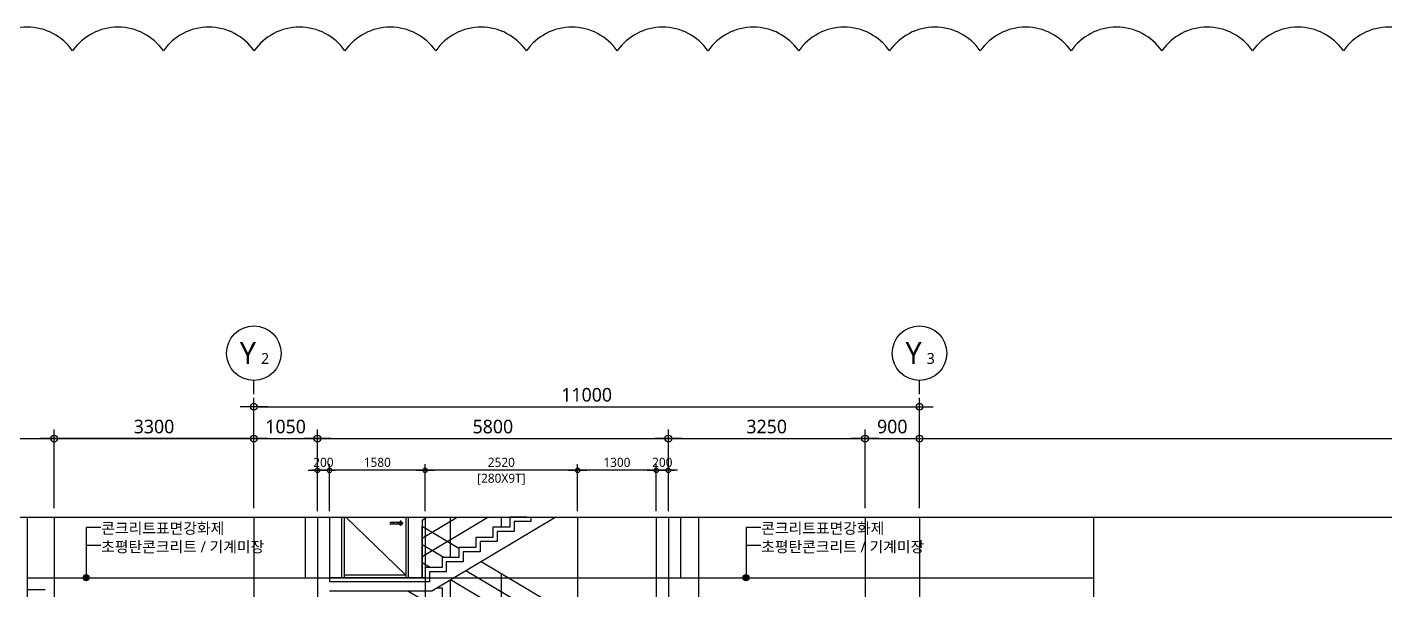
# Model space of a CAD drawing. Header units: millimetres. Extents: x -27104 to 125781, y -3376 to 46996.
# Drawn here: x 70861 to 93297, y 37698 to 46996 of the extents above; entities that cross this region are included whole.
import ezdxf
from ezdxf.enums import TextEntityAlignment as Align

# ---------------------------------------------------------------- set-up
doc = ezdxf.new("R2010")
doc.units = ezdxf.units.MM
doc.header["$LTSCALE"] = 100
doc.header["$MEASUREMENT"] = 0
doc.header["$PDSIZE"] = -10
doc.linetypes.add('-HID', pattern=[2.5, 1.5, -1])
doc.linetypes.add('CEN', pattern=[62, 60, -1, 0, -1])
doc.layers.get('0').update_dxf_attribs({"linetype": 'CONTINUOUS'})
doc.layers.get('Defpoints').update_dxf_attribs({"color": 171, "linetype": 'CONTINUOUS'})
for name, color, linetype in [('CEN(ST)', 1, 'CEN'), ('center(창호)', 1, 'CEN'), ('CON', 2, 'CONTINUOUS'), ('DOOR', 4, 'CONTINUOUS'), ('DOOR-ELE', 252, 'CONTINUOUS'), ('ELE-6', 8, 'CONTINUOUS'), ('FIN-1', 6, 'CONTINUOUS'), ('HAN', 9, 'CONTINUOUS'), ('LED', 7, 'CONTINUOUS'), ('NDIM', 7, 'CONTINUOUS'), ('OPEN', 1, '-HID'), ('SYM', 7, 'CONTINUOUS'), ('SYM(AXIS)', 7, 'CONTINUOUS'), ('TEXT(AXIS)', 2, 'CONTINUOUS'), ('TEXT(MIN)', 7, 'CONTINUOUS'), ('WIPEOUT', 7, 'CONTINUOUS')]:
    doc.layers.add(name, color=color, linetype=linetype)
doc.layers.add('CHECK', color=30, linetype='CONTINUOUS', plot=False)
doc.styles.add('CGS', font='cgse', dxfattribs={"bigfont": 'cgs'})
doc.styles.add('나눔바른고딕', font='NanumBarunGothic.ttf')
doc.dimstyles.new('NDIM 1200', dxfattribs={"dimscale": 75, "dimtxt": 3, "dimasz": 1, "dimexe": 2, "dimexo": 2, "dimgap": 1, "dimtad": 1, "dimdec": 0, "dimdsep": 46, "dimtxsty": 'CGS', "dimblk": 'DOT0', "dimcen": 1, "dimdle": 8, "dimclrd": 256, "dimclre": 256, "dimclrt": 256, "dimadec": 0, "dimazin": 0, "dimtfac": 1, "dimtdec": 0, "dimtix": 1, "dimtmove": 2, "dimatfit": 3, "dimldrblk": 'DOT0', "dimfxl": 1, "dimtolj": 1, "dimtzin": 0, "dimlwd": -1, "dimlwe": -1, "dimarcsym": 0})

# ---------------------------------------------------------------- blocks, each defined once
blk = doc.blocks.new('A$C2F20087E')
at = {"layer": 'SYM(AXIS)'}
blk.add_line((600, 0), (600, 300), dxfattribs=at)
blk.add_circle((600, 900), 600, dxfattribs=at)
blk = doc.blocks.new('DOT0')
blk.add_line((-3, 0), (3, 0))
at = {"color": 6}
blk.add_circle((0, 0), 0.75, dxfattribs=at)
blk = doc.blocks.new('*D162')
at = {"layer": 'Defpoints', "color": 0, "ltscale": 0.4, "transparency": 16777216}
for p in [(81457, 40198), (75657, 38898), (81457, 38898)]:
    blk.add_point(p, dxfattribs=at)
at = {"layer": 'NDIM', "ltscale": 0.4, "transparency": 16777216}
for p, q in [((75657, 39048), (75657, 40348)), ((75732, 40198), (81382, 40198)), ((81457, 39048), (81457, 40348))]:
    blk.add_line(p, q, dxfattribs=at)
at = {"layer": 'NDIM', "ltscale": 0.4, "transparency": 16777216, "xscale": 75, "yscale": 75, "zscale": 75, "rotation": 180}
blk.add_blockref('DOT0', (75657, 40198), dxfattribs=at)
at = {"layer": 'NDIM', "ltscale": 0.4, "transparency": 16777216, "xscale": 75, "yscale": 75, "zscale": 75}
blk.add_blockref('DOT0', (81457, 40198), dxfattribs=at)
at = {"layer": 'NDIM', "ltscale": 0.4, "transparency": 16777216, "insert": (78557, 40395), "char_height": 225, "attachment_point": 5, "style": '나눔바른고딕'}
blk.add_mtext('\\A1;5800', dxfattribs=at)
blk = doc.blocks.new('*D163')
at = {"layer": 'Defpoints', "color": 0, "ltscale": 0.4, "transparency": 16777216}
for p in [(75657, 40198), (74607, 38898), (75657, 38898)]:
    blk.add_point(p, dxfattribs=at)
at = {"layer": 'NDIM', "ltscale": 0.4, "transparency": 16777216}
for p, q in [((74607, 39048), (74607, 40348)), ((74682, 40198), (75582, 40198)), ((75657, 39048), (75657, 40348))]:
    blk.add_line(p, q, dxfattribs=at)
at = {"layer": 'NDIM', "ltscale": 0.4, "transparency": 16777216, "xscale": 75, "yscale": 75, "zscale": 75, "rotation": 180}
blk.add_blockref('DOT0', (74607, 40198), dxfattribs=at)
at = {"layer": 'NDIM', "ltscale": 0.4, "transparency": 16777216, "xscale": 75, "yscale": 75, "zscale": 75}
blk.add_blockref('DOT0', (75657, 40198), dxfattribs=at)
at = {"layer": 'NDIM', "ltscale": 0.4, "transparency": 16777216, "insert": (75132, 40395), "char_height": 225, "attachment_point": 5, "style": '나눔바른고딕'}
blk.add_mtext('\\A1;1050', dxfattribs=at)
blk = doc.blocks.new('*D164')
at = {"layer": 'Defpoints', "color": 0, "ltscale": 0.4, "transparency": 16777216}
for p in [(84707, 40198), (81457, 38898), (84707, 38898)]:
    blk.add_point(p, dxfattribs=at)
at = {"layer": 'NDIM', "ltscale": 0.4, "transparency": 16777216}
for p, q in [((81457, 39048), (81457, 40348)), ((81532, 40198), (84632, 40198)), ((84707, 39048), (84707, 40348))]:
    blk.add_line(p, q, dxfattribs=at)
at = {"layer": 'NDIM', "ltscale": 0.4, "transparency": 16777216, "xscale": 75, "yscale": 75, "zscale": 75, "rotation": 180}
blk.add_blockref('DOT0', (81457, 40198), dxfattribs=at)
at = {"layer": 'NDIM', "ltscale": 0.4, "transparency": 16777216, "xscale": 75, "yscale": 75, "zscale": 75}
blk.add_blockref('DOT0', (84707, 40198), dxfattribs=at)
at = {"layer": 'NDIM', "ltscale": 0.4, "transparency": 16777216, "insert": (83082, 40395), "char_height": 225, "attachment_point": 5, "style": '나눔바른고딕'}
blk.add_mtext('\\A1;3250', dxfattribs=at)
blk = doc.blocks.new('*D165')
at = {"layer": 'Defpoints', "color": 0, "ltscale": 0.4, "transparency": 16777216}
for p in [(85607, 40723), (74607, 38898), (85607, 38898)]:
    blk.add_point(p, dxfattribs=at)
at = {"layer": 'NDIM', "ltscale": 0.4, "transparency": 16777216}
for p, q in [((74607, 39048), (74607, 40873)), ((85607, 39048), (85607, 40873)), ((74682, 40723), (85532, 40723))]:
    blk.add_line(p, q, dxfattribs=at)
at = {"layer": 'NDIM', "ltscale": 0.4, "transparency": 16777216, "xscale": 75, "yscale": 75, "zscale": 75, "rotation": 180}
blk.add_blockref('DOT0', (74607, 40723), dxfattribs=at)
at = {"layer": 'NDIM', "ltscale": 0.4, "transparency": 16777216, "xscale": 75, "yscale": 75, "zscale": 75}
blk.add_blockref('DOT0', (85607, 40723), dxfattribs=at)
at = {"layer": 'NDIM', "ltscale": 0.4, "transparency": 16777216, "insert": (80107, 40920), "char_height": 225, "attachment_point": 5, "style": '나눔바른고딕'}
blk.add_mtext('\\A1;11000', dxfattribs=at)
blk = doc.blocks.new('*D166')
at = {"layer": 'Defpoints', "color": 0, "ltscale": 0.4, "transparency": 16777216}
for p in [(85607, 40198), (84707, 38898), (85607, 38898)]:
    blk.add_point(p, dxfattribs=at)
at = {"layer": 'NDIM', "ltscale": 0.4, "transparency": 16777216}
for p, q in [((84707, 39048), (84707, 40348)), ((84782, 40198), (85532, 40198)), ((85607, 39048), (85607, 40348))]:
    blk.add_line(p, q, dxfattribs=at)
at = {"layer": 'NDIM', "ltscale": 0.4, "transparency": 16777216, "xscale": 75, "yscale": 75, "zscale": 75, "rotation": 180}
blk.add_blockref('DOT0', (84707, 40198), dxfattribs=at)
at = {"layer": 'NDIM', "ltscale": 0.4, "transparency": 16777216, "xscale": 75, "yscale": 75, "zscale": 75}
blk.add_blockref('DOT0', (85607, 40198), dxfattribs=at)
at = {"layer": 'NDIM', "ltscale": 0.4, "transparency": 16777216, "insert": (85157, 40395), "char_height": 225, "attachment_point": 5, "style": '나눔바른고딕'}
blk.add_mtext('\\A1;900', dxfattribs=at)
blk = doc.blocks.new('*D167')
at = {"layer": 'Defpoints', "color": 0, "ltscale": 0.4, "transparency": 16777216}
for p in [(77437, 39673), (77437, 38898), (79957, 38898)]:
    blk.add_point(p, dxfattribs=at)
at = {"layer": 'NDIM', "ltscale": 0.4, "transparency": 16777216}
for p, q in [((77437, 38998), (77437, 39773)), ((79957, 38998), (79957, 39773)), ((79907, 39673), (77487, 39673))]:
    blk.add_line(p, q, dxfattribs=at)
at = {"layer": 'NDIM', "ltscale": 0.4, "transparency": 16777216, "xscale": 50, "yscale": 50, "zscale": 50, "rotation": 180}
blk.add_blockref('DOT0', (77437, 39673), dxfattribs=at)
at = {"layer": 'NDIM', "ltscale": 0.4, "transparency": 16777216, "xscale": 50, "yscale": 50, "zscale": 50}
blk.add_blockref('DOT0', (79957, 39673), dxfattribs=at)
at = {"layer": 'NDIM', "ltscale": 0.4, "transparency": 16777216, "char_height": 150, "attachment_point": 5, "style": '나눔바른고딕'}
for s, insert in [('\\A1;2520', (78697, 39804)), ('\\A1;[280X9T]', (78697, 39526))]:
    blk.add_mtext(s, dxfattribs=dict(at, insert=insert))
blk = doc.blocks.new('*D168')
at = {"layer": 'Defpoints', "color": 0, "ltscale": 0.4, "transparency": 16777216}
for p in [(79957, 39673), (79957, 38898), (81257, 38898)]:
    blk.add_point(p, dxfattribs=at)
at = {"layer": 'NDIM', "ltscale": 0.4, "transparency": 16777216}
for p, q in [((79957, 38998), (79957, 39773)), ((81257, 38998), (81257, 39773)), ((81207, 39673), (80007, 39673))]:
    blk.add_line(p, q, dxfattribs=at)
at = {"layer": 'NDIM', "ltscale": 0.4, "transparency": 16777216, "xscale": 50, "yscale": 50, "zscale": 50, "rotation": 180}
blk.add_blockref('DOT0', (79957, 39673), dxfattribs=at)
at = {"layer": 'NDIM', "ltscale": 0.4, "transparency": 16777216, "xscale": 50, "yscale": 50, "zscale": 50}
blk.add_blockref('DOT0', (81257, 39673), dxfattribs=at)
at = {"layer": 'NDIM', "ltscale": 0.4, "transparency": 16777216, "insert": (80607, 39804), "char_height": 150, "attachment_point": 5, "style": '나눔바른고딕'}
blk.add_mtext('\\A1;1300', dxfattribs=at)
blk = doc.blocks.new('*D169')
at = {"layer": 'Defpoints', "color": 0, "ltscale": 0.4, "transparency": 16777216}
for p in [(75857, 39673), (75857, 38898), (77437, 38898)]:
    blk.add_point(p, dxfattribs=at)
at = {"layer": 'NDIM', "ltscale": 0.4, "transparency": 16777216}
for p, q in [((75857, 38998), (75857, 39773)), ((77437, 38998), (77437, 39773)), ((77387, 39673), (75907, 39673))]:
    blk.add_line(p, q, dxfattribs=at)
at = {"layer": 'NDIM', "ltscale": 0.4, "transparency": 16777216, "xscale": 50, "yscale": 50, "zscale": 50, "rotation": 180}
blk.add_blockref('DOT0', (75857, 39673), dxfattribs=at)
at = {"layer": 'NDIM', "ltscale": 0.4, "transparency": 16777216, "xscale": 50, "yscale": 50, "zscale": 50}
blk.add_blockref('DOT0', (77437, 39673), dxfattribs=at)
at = {"layer": 'NDIM', "ltscale": 0.4, "transparency": 16777216, "insert": (76647, 39804), "char_height": 150, "attachment_point": 5, "style": '나눔바른고딕'}
blk.add_mtext('\\A1;1580', dxfattribs=at)
blk = doc.blocks.new('*D170')
at = {"layer": 'Defpoints', "color": 0, "ltscale": 0.4, "transparency": 16777216}
for p in [(75657, 39673), (75657, 38898), (75857, 38898)]:
    blk.add_point(p, dxfattribs=at)
at = {"layer": 'NDIM', "ltscale": 0.4, "transparency": 16777216}
for p, q in [((75657, 38998), (75657, 39773)), ((75857, 38998), (75857, 39773)), ((75607, 39673), (75557, 39673)), ((75857, 39673), (75657, 39673)), ((75907, 39673), (75957, 39673))]:
    blk.add_line(p, q, dxfattribs=at)
at = {"layer": 'NDIM', "ltscale": 0.4, "transparency": 16777216, "xscale": 50, "yscale": 50, "zscale": 50}
blk.add_blockref('DOT0', (75657, 39673), dxfattribs=at)
at = {"layer": 'NDIM', "ltscale": 0.4, "transparency": 16777216, "xscale": 50, "yscale": 50, "zscale": 50, "rotation": 180}
blk.add_blockref('DOT0', (75857, 39673), dxfattribs=at)
at = {"layer": 'NDIM', "ltscale": 0.4, "transparency": 16777216, "insert": (75757, 39804), "char_height": 150, "attachment_point": 5, "style": '나눔바른고딕'}
blk.add_mtext('\\A1;200', dxfattribs=at)
blk = doc.blocks.new('*D171')
at = {"layer": 'Defpoints', "color": 0, "ltscale": 0.4, "transparency": 16777216}
for p in [(81257, 39673), (81257, 38898), (81457, 38898)]:
    blk.add_point(p, dxfattribs=at)
at = {"layer": 'NDIM', "ltscale": 0.4, "transparency": 16777216}
for p, q in [((81257, 38998), (81257, 39773)), ((81457, 38998), (81457, 39773)), ((81207, 39673), (81157, 39673)), ((81457, 39673), (81257, 39673)), ((81507, 39673), (81557, 39673))]:
    blk.add_line(p, q, dxfattribs=at)
at = {"layer": 'NDIM', "ltscale": 0.4, "transparency": 16777216, "xscale": 50, "yscale": 50, "zscale": 50}
blk.add_blockref('DOT0', (81257, 39673), dxfattribs=at)
at = {"layer": 'NDIM', "ltscale": 0.4, "transparency": 16777216, "xscale": 50, "yscale": 50, "zscale": 50, "rotation": 180}
blk.add_blockref('DOT0', (81457, 39673), dxfattribs=at)
at = {"layer": 'NDIM', "ltscale": 0.4, "transparency": 16777216, "insert": (81357, 39804), "char_height": 150, "attachment_point": 5, "style": '나눔바른고딕'}
blk.add_mtext('\\A1;200', dxfattribs=at)
blk = doc.blocks.new('A$C5CCB3599')
at = {"layer": 'CON', "ltscale": 10000}
for points in [[(3820, 8113), (2911, 8113), (111, 6447), (-1580, 6447)], [(2590, 8097), (2310, 8097), (2310, 7930)], [(2870, 8263), (2590, 8263), (2590, 8097)], [(2870, 8263), (3820, 8263)], [(2310, 7930), (2030, 7930), (2030, 7763)], [(2030, 7763), (1750, 7763), (1750, 7597)], [(1470, 7430), (1190, 7430), (1190, 7263)], [(1750, 7597), (1470, 7597), (1470, 7430)], [(1190, 7263), (910, 7263), (910, 7097)], [(910, 7097), (630, 7097), (630, 6930)], [(350, 6763), (70, 6763), (70, 6597)], [(630, 6930), (350, 6930), (350, 6763)], [(70, 6597), (-1580, 6597)], [(3820, 4780), (2911, 4780), (111, 3113), (-1580, 3113)], [(2590, 4763), (2310, 4763), (2310, 4597)], [(2870, 4930), (2590, 4930), (2590, 4763)], [(2870, 4930), (3820, 4930)], [(2310, 4597), (2030, 4597), (2030, 4430)], [(1750, 4263), (1470, 4263), (1470, 4097)], [(2030, 4430), (1750, 4430), (1750, 4263)], [(1470, 4097), (1190, 4097), (1190, 3930)], [(1190, 3930), (910, 3930), (910, 3763)], [(630, 3597), (350, 3597), (350, 3430)], [(910, 3763), (630, 3763), (630, 3597)], [(350, 3430), (70, 3430), (70, 3263)], [(70, 3263), (-1580, 3263)], [(2870, 1597), (2590, 1597), (2590, 1430)], [(2870, 1597), (3820, 1597)], [(3820, 1447), (2911, 1447), (111, -220), (-1580, -220)], [(2590, 1430), (2310, 1430), (2310, 1263)], [(2310, 1263), (2030, 1263), (2030, 1097)], [(1750, 930), (1470, 930), (1470, 763)], [(2030, 1097), (1750, 1097), (1750, 930)], [(1470, 763), (1190, 763), (1190, 597)], [(1190, 597), (910, 597), (910, 430)], [(630, 263), (350, 263), (350, 97)], [(910, 430), (630, 430), (630, 263)], [(350, 97), (70, 97), (70, -70)], [(70, -70), (-1580, -70)]]:
    blk.add_lwpolyline(points, dxfattribs=at)
at = {"layer": 'ELE-6', "ltscale": 10000}
for points in [[(2426, 8167), (-284, 9780)], [(201, 9833), (280, 9833), (280, 9667)], [(280, 9667), (560, 9667), (560, 9500)], [(560, 9500), (840, 9500), (840, 9333)], [(840, 9333), (1120, 9333), (1120, 9167)], [(1120, 9167), (1400, 9167), (1400, 9000)], [(1400, 9000), (1680, 9000), (1680, 8833)], [(1680, 8833), (1960, 8833), (1960, 8667)], [(1960, 8667), (2240, 8667), (2240, 8500)], [(2240, 8500), (2520, 8500), (2520, 8333)], [(2426, 4833), (-284, 6447)], [(201, 6500), (280, 6500), (280, 6333)], [(280, 6333), (560, 6333), (560, 6167)], [(560, 6167), (840, 6167), (840, 6000)], [(840, 6000), (1120, 6000), (1120, 5833)], [(1120, 5833), (1400, 5833), (1400, 5667)], [(1400, 5667), (1680, 5667), (1680, 5500)], [(1680, 5500), (1960, 5500), (1960, 5333)], [(1960, 5333), (2240, 5333), (2240, 5167)], [(2240, 5167), (2520, 5167), (2520, 5000)], [(201, 3167), (280, 3167), (280, 3000)], [(2426, 1500), (-284, 3113)], [(280, 3000), (560, 3000), (560, 2833)], [(560, 2833), (840, 2833), (840, 2667)], [(840, 2667), (1120, 2667), (1120, 2500)], [(1120, 2500), (1400, 2500), (1400, 2333)], [(1400, 2333), (1680, 2333), (1680, 2167)], [(1680, 2167), (1960, 2167), (1960, 2000)], [(1960, 2000), (2240, 2000), (2240, 1833)], [(2240, 1833), (2520, 1833), (2520, 1667)]]:
    blk.add_lwpolyline(points, dxfattribs=at)
at = {"layer": 'FIN-1', "ltscale": 10000}
for points in [[(2800, 8333), (2520, 8333), (2520, 8167)], [(2800, 8333), (3820, 8333)], [(2520, 8167), (2240, 8167), (2240, 8000)], [(2240, 8000), (1960, 8000), (1960, 7833)], [(1680, 7667), (1400, 7667), (1400, 7500)], [(1960, 7833), (1680, 7833), (1680, 7667)], [(1400, 7500), (1120, 7500), (1120, 7333)], [(1120, 7333), (840, 7333), (840, 7167)], [(560, 7000), (280, 7000), (280, 6833)], [(840, 7167), (560, 7167), (560, 7000)], [(280, 6833), (0, 6833), (0, 6667)], [(0, 6667), (-1580, 6667)], [(2800, 5000), (2520, 5000), (2520, 4833)], [(2800, 5000), (3820, 5000)], [(2520, 4833), (2240, 4833), (2240, 4667)], [(1960, 4500), (1680, 4500), (1680, 4333)], [(2240, 4667), (1960, 4667), (1960, 4500)], [(1680, 4333), (1400, 4333), (1400, 4167)], [(1400, 4167), (1120, 4167), (1120, 4000)], [(840, 3833), (560, 3833), (560, 3667)], [(1120, 4000), (840, 4000), (840, 3833)], [(560, 3667), (280, 3667), (280, 3500)], [(280, 3500), (0, 3500), (0, 3333)], [(0, 3333), (-1580, 3333)], [(2800, 1667), (2520, 1667), (2520, 1500)], [(2800, 1667), (3820, 1667)], [(2520, 1500), (2240, 1500), (2240, 1333)], [(1960, 1167), (1680, 1167), (1680, 1000)], [(2240, 1333), (1960, 1333), (1960, 1167)], [(1680, 1000), (1400, 1000), (1400, 833)], [(1400, 833), (1120, 833), (1120, 667)], [(840, 500), (560, 500), (560, 333)], [(1120, 667), (840, 667), (840, 500)], [(560, 333), (280, 333), (280, 167)], [(0, 0), (-1580, 0)], [(280, 167), (0, 167), (0, 0)]]:
    blk.add_lwpolyline(points, dxfattribs=at)
at = {"layer": 'HAN', "ltscale": 10000}
for p, q in [((-50, 10000), (-50, 10846)), ((560, 10483), (-50, 10846)), ((308, 10333), (-50, 10546)), ((420, 10333), (420, 10567)), ((84, 10167), (-50, 10246)), ((2570, 8987), (674, 10115)), ((2570, 9287), (926, 10265)), ((420, 9667), (420, 9964)), ((2570, 8687), (422, 9965)), ((1260, 9167), (1260, 10067)), ((2100, 8667), (2100, 9567)), ((2570, 8333), (2570, 9287)), ((-50, 7620), (2570, 9180)), ((-50, 7320), (2570, 8880)), ((2100, 8000), (2100, 8900)), ((-50, 7020), (2570, 8580)), ((1260, 7500), (1260, 8400)), ((420, 7000), (420, 7900)), ((-50, 6667), (-50, 7620)), ((560, 7150), (-50, 7513)), ((308, 7000), (-50, 7213)), ((420, 7000), (420, 7233)), ((84, 6833), (-50, 6913)), ((2570, 5654), (674, 6782)), ((2570, 5954), (926, 6932)), ((1260, 5833), (1260, 6733)), ((420, 6333), (420, 6630)), ((2570, 5354), (422, 6632)), ((2100, 5333), (2100, 6233)), ((-50, 4287), (2570, 5846)), ((2570, 5000), (2570, 5954)), ((-50, 3987), (2570, 5546)), ((2100, 4667), (2100, 5567)), ((-50, 3687), (2570, 5246)), ((1260, 4167), (1260, 5067)), ((420, 3667), (420, 4567)), ((-50, 3333), (-50, 4287)), ((560, 3817), (-50, 4180)), ((308, 3667), (-50, 3880)), ((420, 3667), (420, 3900)), ((2570, 2620), (926, 3599)), ((84, 3500), (-50, 3580)), ((2570, 2320), (674, 3449)), ((1260, 2500), (1260, 3400)), ((420, 3000), (420, 3297)), ((2570, 2020), (422, 3299)), ((2100, 2000), (2100, 2900)), ((-50, 954), (2570, 2513)), ((2570, 1667), (2570, 2620)), ((-50, 654), (2570, 2213)), ((2100, 1333), (2100, 2233)), ((-50, 354), (2570, 1913)), ((1260, 833), (1260, 1733)), ((420, 333), (420, 1233)), ((-50, 954), (-50, 0))]:
    blk.add_line(p, q, dxfattribs=at)
blk = doc.blocks.new('*D444')
at = {"layer": 'Defpoints', "color": 0, "ltscale": 0.4, "transparency": 16777216}
for p in [(71307, 40198), (71307, 38898), (74607, 38898)]:
    blk.add_point(p, dxfattribs=at)
at = {"layer": 'NDIM', "ltscale": 0.4, "transparency": 16777216}
for p, q in [((71307, 39048), (71307, 40348)), ((74532, 40198), (71382, 40198)), ((74607, 39048), (74607, 40348))]:
    blk.add_line(p, q, dxfattribs=at)
at = {"layer": 'NDIM', "ltscale": 0.4, "transparency": 16777216, "xscale": 75, "yscale": 75, "zscale": 75, "rotation": 180}
blk.add_blockref('DOT0', (71307, 40198), dxfattribs=at)
at = {"layer": 'NDIM', "ltscale": 0.4, "transparency": 16777216, "xscale": 75, "yscale": 75, "zscale": 75}
blk.add_blockref('DOT0', (74607, 40198), dxfattribs=at)
at = {"layer": 'NDIM', "ltscale": 0.4, "transparency": 16777216, "insert": (72957, 40395), "char_height": 225, "attachment_point": 5, "style": '나눔바른고딕'}
blk.add_mtext('\\A1;3300', dxfattribs=at)

msp = doc.modelspace()

# ---------------------------------------------------------------- hatches: boundary and pattern name
at = {"ltscale": 10000}
h = msp.add_hatch(color=256, dxfattribs=at)
h.dxf.hatch_style = 1
edge = h.paths.add_edge_path()
edge.add_arc((71835.3, 37898.2), 50, 0, 360)
h = msp.add_hatch(color=256, dxfattribs=at)
h.dxf.hatch_style = 1
edge = h.paths.add_edge_path()
edge.add_arc((82741.8, 37898.2), 50, 0, 360)

# ---------------------------------------------------------------- linework, layer by layer
at = {"layer": 'CEN(ST)', "ltscale": 10000}
for p, q in [((71306.8, 38897.9), (71306.8, 11156.7)), ((74606.8, 38897.9), (74606.8, 825)), ((75656.8, 38897.9), (75656.8, 825)), ((77436.8, 38897.9), (77436.8, 4844.8)), ((79956.8, 38897.9), (79956.8, 6339.6)), ((81456.8, 38897.9), (81456.8, 825)), ((81956.8, 38897.9), (81956.8, 16145.9)), ((84706.8, 38897.9), (84706.8, 825)), ((85606.8, 38897.9), (85606.8, 825))]:
    msp.add_line(p, q, dxfattribs=at)
at = {"layer": 'CHECK'}
msp.add_lwpolyline([(94111.9, 46605.5, 0.5205671), (92611.9, 46605.5, 0.5205671), (91111.9, 46605.5, 0.5205671), (89611.9, 46605.5, 0.5205671), (88111.9, 46605.5, 0.5205671), (86611.9, 46605.5, 0.5205671), (85111.9, 46605.5, 0.5205671), (83611.9, 46605.5, 0.5205671), (82111.9, 46605.5, 0.5205671), (80611.9, 46605.5, 0.5205671), (79111.9, 46605.5, 0.5205671), (77611.9, 46605.5, 0.5205671), (76111.9, 46605.5, 0.5205671), (74611.9, 46605.5, 0.5205671), (73111.9, 46605.5, 0.5205671), (71611.9, 46605.5, 0.5205671), (70111.9, 46605.5, 0.5205671)], format="xyb", dxfattribs=at)
at = {"layer": 'CON', "ltscale": 10000}
for p, q in [((75456.8, 38897.9), (75456.8, 37897.9)), ((75856.8, 38897.9), (75856.8, 37827.9)), ((81256.8, 38897.9), (81256.8, 36161.3)), ((81656.8, 38897.9), (81656.8, 37897.9)), ((70860.6, 37897.9), (75456.8, 37897.9)), ((71159.8, 37697.9), (70860.6, 37697.9))]:
    msp.add_line(p, q, dxfattribs=at)
at = {"layer": 'CON', "ltscale": 0.1}
msp.add_line((81656.8, 37897.9), (88481.4, 37897.9), dxfattribs=at)
at = {"layer": 'CON', "ltscale": 10000}
for points in [[(79186.8, 38827.9), (78906.8, 38827.9), (78906.8, 38661.3)], [(79186.8, 38897.9), (79186.8, 38827.9)], [(78906.8, 38661.3), (78626.8, 38661.3), (78626.8, 38494.6)], [(78626.8, 38494.6), (78346.8, 38494.6), (78346.8, 38327.9)], [(78066.8, 38161.3), (77786.8, 38161.3), (77786.8, 37994.6)], [(78346.8, 38327.9), (78066.8, 38327.9), (78066.8, 38161.3)], [(77786.8, 37994.6), (77506.8, 37994.6), (77506.8, 37827.9)]]:
    msp.add_lwpolyline(points, dxfattribs=at)
at = {"layer": 'Defpoints', "ltscale": 10000}
msp.add_line((63075, 40197.9), (116325, 40197.9), dxfattribs=at)
at = {"layer": 'FIN-1', "ltscale": 10000}
for points in [[(79116.8, 38897.9), (78836.8, 38897.9), (78836.8, 38731.3)], [(78836.8, 38731.3), (78556.8, 38731.3), (78556.8, 38564.6)], [(78276.8, 38397.9), (77996.8, 38397.9), (77996.8, 38231.3)], [(78556.8, 38564.6), (78276.8, 38564.6), (78276.8, 38397.9)], [(77996.8, 38231.3), (77716.8, 38231.3), (77716.8, 38064.6)], [(77716.8, 38064.6), (77436.8, 38064.6), (77436.8, 37897.9)]]:
    msp.add_lwpolyline(points, dxfattribs=at)
at = {"layer": 'HAN', "ltscale": 10000}
for p, q in [((77386.8, 38851.5), (77464.8, 38897.9)), ((77386.8, 38551.5), (77968.8, 38897.9)), ((77386.8, 38251.5), (78472.8, 38897.9)), ((77386.8, 38851.5), (77386.8, 37897.9)), ((77856.8, 38231.3), (77856.8, 38897.9)), ((78696.8, 38731.3), (78696.8, 38897.9))]:
    msp.add_line(p, q, dxfattribs=at)
at = {"layer": 'LED', "ltscale": 10000}
for p, q in [((72077.8, 38729), (71835.3, 38729)), ((71835.3, 38729), (71835.3, 37898.2)), ((82984.2, 38729), (82741.8, 38729)), ((82741.8, 38729), (82741.8, 37898.2)), ((72077.8, 38431.3), (71835.3, 38431.3)), ((82984.2, 38431.3), (82741.8, 38431.3))]:
    msp.add_line(p, q, dxfattribs=at)
for centre in [(71835.3, 37898.2), (82741.8, 37898.2)]:
    msp.add_circle(centre, 50, dxfattribs=at)
at = {"layer": 'SYM', "ltscale": 10000}
for points in [[(70860.6, 38897.9), (70860.6, 21985.6), (70943.1, 22005.9), (70778.1, 21884.4), (70860.6, 21904.6), (70860.6, 2239)], [(88481.4, 38897.9), (88481.4, 21985.6), (88563.9, 22005.9), (88398.9, 21884.4), (88481.4, 21904.6), (88481.4, 825)]]:
    msp.add_lwpolyline(points, dxfattribs=at)

# ---------------------------------------------------------------- block references
at = {"xscale": 0.75, "yscale": 0.75, "zscale": 0.75}
for p in [(74156.8, 40933.6), (85156.8, 40933.6)]:
    msp.add_blockref('A$C2F20087E', p, dxfattribs=at)

# ---------------------------------------------------------------- texts
at = {"layer": 'TEXT(AXIS)', "style": '나눔바른고딕'}
for s, height, p in [('Y', 360, (74508.1, 41611.6)), ('Y', 360, (85508.1, 41611.6)), ('2', 180, (74792.5, 41521.6)), ('3', 180, (85792.5, 41521.6))]:
    msp.add_text(s, height=height, dxfattribs=at).set_placement(p, align=Align.MIDDLE)
at = {"layer": 'TEXT(MIN)', "style": '나눔바른고딕'}
for s, p in [('콘크리트표면강화제', (74119, 38714.8)), ('콘크리트표면강화제', (85025.5, 38714.8)), ('초평탄콘크리트 / 기계미장', (74777.9, 38409.3)), ('초평탄콘크리트 / 기계미장', (85684.3, 38409.3))]:
    msp.add_text(s, height=180, dxfattribs=at).set_placement(p, align=Align.MIDDLE_RIGHT)

# ---------------------------------------------------------------- dimensions: what is measured, and where the dimension line sits
at = {"layer": 'NDIM', "ltscale": 0.4}
for base, p1, p2, override, picture, middle in [((71306.8, 40197.9), (74606.8, 38897.9), (71306.8, 38897.9), {"dimtxsty": '나눔바른고딕'}, '*D444', (72956.8, 40395.2)), ((79956.8, 39672.9), (81256.8, 38897.9), (79956.8, 38897.9), {"dimscale": 50, "dimtxsty": '나눔바른고딕'}, '*D168', (80606.8, 39804.5)), ((81256.8, 39672.9), (81456.8, 38897.9), (81256.8, 38897.9), {"dimscale": 50, "dimtxsty": '나눔바른고딕'}, '*D171', (81356.8, 39804.4))]:
    dim = msp.add_linear_dim(base=base, p1=p1, p2=p2, angle=180, dimstyle='NDIM 1200', override=override, dxfattribs=at)
    dim.commit()
    dim.dimension.update_dxf_attribs({"geometry": picture, "text_midpoint": middle})
for base, p1, p2, picture, middle in [((75656.8, 40197.9), (74606.8, 38897.9), (75656.8, 38897.9), '*D163', (75131.8, 40395.1)), ((84706.8, 40197.9), (81456.8, 38897.9), (84706.8, 38897.9), '*D164', (83081.8, 40395.2)), ((85606.8, 40197.9), (84706.8, 38897.9), (85606.8, 38897.9), '*D166', (85156.8, 40395.2))]:
    dim = msp.add_linear_dim(base=base, p1=p1, p2=p2, dimstyle='NDIM 1200', override={"dimtxsty": '나눔바른고딕'}, dxfattribs=at)
    dim.commit()
    dim.dimension.update_dxf_attribs({"geometry": picture, "text_midpoint": middle})
dim = msp.add_linear_dim(base=(77436.8, 39672.9), p1=(79956.8, 38897.9), p2=(77436.8, 38897.9), angle=180, text='<>\\X[280X9T]', dimstyle='NDIM 1200', override={"dimscale": 50, "dimtxsty": '나눔바른고딕'}, dxfattribs=at)
dim.commit()
dim.dimension.update_dxf_attribs({"geometry": '*D167', "text_midpoint": (78696.8, 39672.9)})

# ---------------------------------------------------------------- wipeouts: each hides what was drawn before it
msp.add_wipeout([(77156.8, 37897.9), (76056.8, 37897.9), (76056.8, 38897.9), (77156.8, 38897.9)]).dxf.layer = 'WIPEOUT'

# ---------------------------------------------------------------- next in the draw order: linework, layer by layer
at = {"layer": 'CEN(ST)', "ltscale": 10000}
msp.add_line((70860.6, 37897.9), (88481.4, 37897.9), dxfattribs=at)
at = {"layer": 'center(창호)'}
for p, q in [((77031.8, 38842.9), (77031.8, 38752.9)), ((77076.8, 38797.9), (76986.8, 38797.9))]:
    msp.add_line(p, q, dxfattribs=at)
at = {"layer": 'CON', "ltscale": 10000}
for points in [[(79597.7, 38897.9), (77548.1, 37677.9), (75856.8, 37677.9)], [(77506.8, 37827.9), (75856.8, 37827.9)]]:
    msp.add_lwpolyline(points, dxfattribs=at)
at = {"layer": 'Defpoints', "ltscale": 10000}
msp.add_line((63075, 38897.9), (116325, 38897.9), dxfattribs=at)
at = {"layer": 'DOOR', "ltscale": 1000}
for p, q in [((76056.8, 38897.9), (76056.8, 37897.9)), ((76096.8, 38897.9), (76096.8, 37897.9)), ((77116.8, 38897.9), (77116.8, 37897.9)), ((77156.8, 38897.9), (77156.8, 37897.9)), ((77116.8, 37937.9), (76096.8, 37937.9)), ((77156.8, 37897.9), (76056.8, 37897.9))]:
    msp.add_line(p, q, dxfattribs=at)
msp.add_circle((77031.8, 38797.9), 30, dxfattribs=at)
at = {"layer": 'DOOR-ELE', "ltscale": 1000}
for p, q in [((77005.8, 38812.9), (76856.8, 38812.9)), ((76856.8, 38812.9), (76856.8, 38782.9)), ((77005.8, 38782.9), (76856.8, 38782.9)), ((76906.8, 38812.9), (76906.8, 38782.9))]:
    msp.add_line(p, q, dxfattribs=at)
msp.add_lwpolyline([(76096.8, 38097.9), (76106.8, 38097.9), (76106.8, 38197.9), (76096.8, 38197.9)], close=True, dxfattribs=at)
at = {"layer": 'FIN-1', "ltscale": 10000}
msp.add_lwpolyline([(77436.8, 37897.9), (75856.8, 37897.9)], dxfattribs=at)
at = {"layer": 'OPEN', "ltscale": 700}
msp.add_line((76127.7, 38897.9), (77116.8, 37937.9), dxfattribs=at)

# ---------------------------------------------------------------- next in the draw order: block references
at = {"ltscale": 10000}
msp.add_blockref('A$C5CCB3599', (77436.8, 27897.9), dxfattribs=at)

# ---------------------------------------------------------------- next in the draw order: dimensions: what is measured, and where the dimension line sits
at = {"layer": 'NDIM', "ltscale": 0.4}
for base, p1, p2, picture, middle in [((85606.8, 40722.9), (74606.8, 38897.9), (85606.8, 38897.9), '*D165', (80106.8, 40920.1)), ((81456.8, 40197.9), (75656.8, 38897.9), (81456.8, 38897.9), '*D162', (78556.8, 40395.1))]:
    dim = msp.add_linear_dim(base=base, p1=p1, p2=p2, dimstyle='NDIM 1200', override={"dimtxsty": '나눔바른고딕'}, dxfattribs=at)
    dim.commit()
    dim.dimension.update_dxf_attribs({"geometry": picture, "text_midpoint": middle})
for base, p1, p2, picture, middle in [((75656.8, 39672.9), (75856.8, 38897.9), (75656.8, 38897.9), '*D170', (75756.8, 39804.4)), ((75856.8, 39672.9), (77436.8, 38897.9), (75856.8, 38897.9), '*D169', (76646.8, 39804.4))]:
    dim = msp.add_linear_dim(base=base, p1=p1, p2=p2, angle=180, dimstyle='NDIM 1200', override={"dimscale": 50, "dimtxsty": '나눔바른고딕'}, dxfattribs=at)
    dim.commit()
    dim.dimension.update_dxf_attribs({"geometry": picture, "text_midpoint": middle})

doc.saveas('drawing.dxf')
